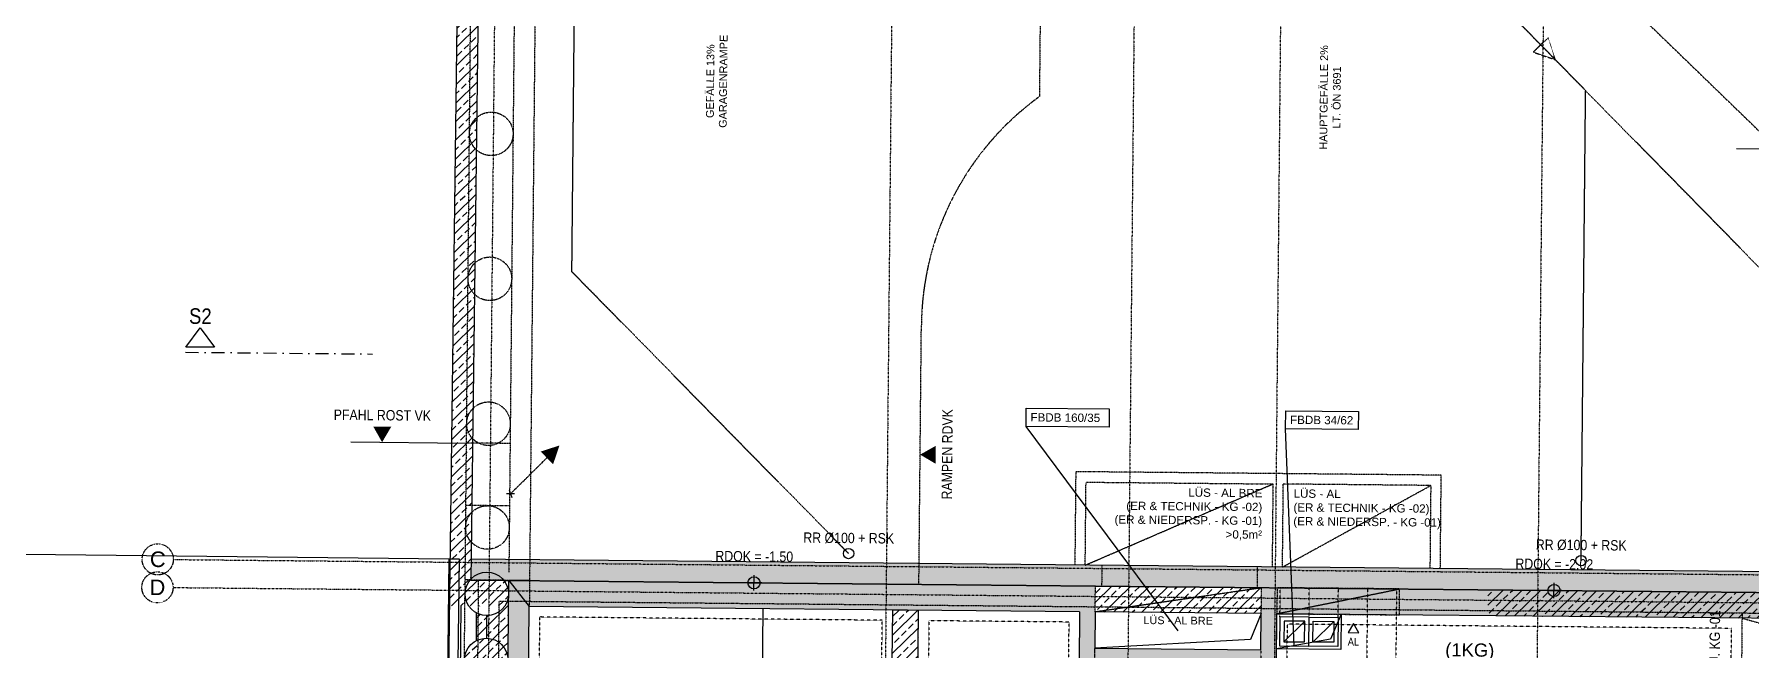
# Model space of a CAD drawing. Header units: millimetres. Extents: x 129024 to 200890, y -97881 to 32593.
# Drawn here: x 157129 to 173659, y -36074 to -30143 of the extents above; entities that cross this region are included whole.
import ezdxf
from ezdxf.enums import TextEntityAlignment as Align

# ---------------------------------------------------------------- set-up
doc = ezdxf.new("R2010")
doc.units = ezdxf.units.MM
for name, pattern in [('ACAD_ISO08W100', [36, 24, -3, 6, -3]), ('DASHDOT', [1, 0.5, -0.25, 0, -0.25]), ('HIDDEN', [0.375, 0.25, -0.125]), ('HIDDEN2', [0.1875, 0.125, -0.0625]), ('STRICHPUNKT', [1, 0.5, -0.25, 0, -0.25]), ('STRICHPUNKTX2', [2, 1, -0.5, 0, -0.5])]:
    doc.linetypes.add(name, pattern=pattern)
for name, color, linetype in [('00-TXT---------M0', 8, 'Continuous'), ('01-HID-G00-Lk2-ENTWÄSSERUNG', 8, 'HIDDEN2'), ('01-SCH-G00-Lk2-M0', 8, 'STRICHPUNKTX2'), ('01-SYM-G00-Lk2-M0', 8, 'Continuous'), ('01-TXT---------M0', 1, 'Continuous'), ('01-TXT-G00-Lk2-M0', 1, 'Continuous'), ('02-AXO-G00-Lk2-M0', 8, 'STRICHPUNKT'), ('02-DIM-G00-Lk2-ACHSEN', 251, 'Continuous'), ('02-FIL-G00-Lk2-LILA', 223, 'Continuous'), ('02-FIL-G00-Lk2-STB', 8, 'Continuous'), ('02-HID-G00-Lk2-M0', 8, 'HIDDEN2'), ('02-PKW-G00-Lk2-M0', 8, 'Continuous'), ('02-TWA-G00-Lk2-M0', 4, 'Continuous'), ('02-TWB-G00-Lk2-M0', 5, 'Continuous'), ('02-WDA-G00-Lk2-M0', 8, 'Continuous'), ('03-ANS-G00-Lk2-M0', 8, 'Continuous'), ('03-SYM-G00-LK2-M0', 8, 'Continuous'), ('03-TXT-G00-Lk2-M0', 8, 'Continuous'), ('07-RWK-G00-Lk2-M0', 150, 'HIDDEN'), ('07-SAN-G00-Lk2-LÜFTUNGEN', 80, 'HIDDEN2'), ('07-TXT---------M0', 8, 'Continuous'), ('09-VER-G00-Lk2-GRUNDSTÜCKSGRENZE', 161, 'Continuous')]:
    doc.layers.add(name, color=color, linetype=linetype)
doc.layers.add('E_ERDUNG', color=150, linetype='ACAD_ISO08W100', true_color=0x0f87ff)
doc.styles.add('ARIAL', font='arial.ttf', dxfattribs={"width": 0.85})
doc.styles.add('ET_LEGENDE - Wohnung$0$ROMANS', font='romans.shx', dxfattribs={"width": 0.6})
doc.styles.get("Standard").update_dxf_attribs({"font": 'arial.ttf'})
doc.dimstyles.new('pp chromy&schneider', dxfattribs={"dimscale": 0.005, "dimtxt": 25, "dimasz": 10, "dimexe": 0, "dimexo": 0, "dimgap": 5, "dimtad": 1, "dimdec": 1, "dimlfac": 100, "dimrnd": 0.1, "dimzin": 9, "dimdsep": 46, "dimtxsty": 'ARIAL', "dimblk": 'c&s kote', "dimcen": 0, "dimse1": 1, "dimse2": 1, "dimclrd": 8, "dimclrt": 8, "dimadec": 0, "dimazin": 0, "dimtfac": 0.75, "dimtdec": 1, "dimtix": 1, "dimtmove": 2, "dimatfit": 0, "dimldrblk": 'NONE', "dimfxl": 1, "dimtolj": 1, "dimlwd": -1, "dimarcsym": 0})
pattern_1 = [(44.45009, (103083.84, -85315.77), (-88.93653, 90.66032), []), (44.45009, (103173.64, -85316.63), (-88.93653, 90.66032), [63.5, -31.75])]

# ---------------------------------------------------------------- blocks, each defined once
blk = doc.blocks.new('*U237')
for p, q in [((0, 0), (445, 445)), ((48, 0), (-48, 0)), ((-18, 44), (18, -44))]:
    blk.add_line(p, q)
blk.add_solid([(368, 523), (600, 600), (523, 368)])
at = {"style": 'ET_LEGENDE - Wohnung$0$ROMANS', "width": 0.6, "flags": 1}
for tag, p in [('RAUMBUCHNUMMER', (0, -300)), ('ANLAGE', (0, -450))]:
    blk.add_attdef(tag, text='', height=100, dxfattribs=at).set_placement(p, align=Align.MIDDLE)
for tag, p in [('TEILANLAGE_NR', (0, -600)), ('KOMPONENTE', (0, -750)), ('KOMPONENTE_NR', (0, -900)), ('BEZEICHNUNG', (0, -1050)), ('TYP', (0, -1200)), ('HERSTELLER', (0, -1350)), ('MODEL', (0, -1500)), ('LEISTUNG_MAX', (0, -1650)), ('SPEZIFISCH_1', (0, -1800)), ('SPEZIFISCH_2', (0, -1950)), ('SPEZIFISCH_3', (0, -2100)), ('SPEZIFISCH_4', (0, -2250)), ('GEWERKE_CODE', (0, -2550)), ('SPEZIFISCH_5', (0, -2400)), ('LV_POS', (0, -2700)), ('PLATZHALTER_1', (0, -3000)), ('ZAEHLER', (0, -2850)), ('PLATZHALTER_2', (0, -3150)), ('PLATZHALTER_3', (0, -3300)), ('ET_SPEZIFISCH_1', (0, -3600)), ('JOBLISTE_VDMA', (0, -3450)), ('ET_SPEZIFISCH_2', (0, -3750)), ('ET_SPEZIFISCH_3', (0, -3900)), ('ET_SPEZIFISCH_4', (0, -4050)), ('ET_SPEZIFISCH_5', (0, -4200)), ('ET_SPEZIFISCH_6', (0, -4350)), ('ET_SPEZIFISCH_7', (0, -4500))]:
    blk.add_attdef(tag, text='', height=100, dxfattribs=at).set_placement(p, align=Align.MIDDLE_CENTER)
blk = doc.blocks.new('schnittführung')
at = {"color": 4, "linetype": 'DASHDOT', "ltscale": 0.25}
blk.add_line((0.237, -0.138), (0.237, 1.662), dxfattribs=at)
blk.add_line((0.237, -0.138), (0.237, 1.662), dxfattribs=at)
blk.add_line((0.237, -0.138), (0.237, 1.662), dxfattribs=at)
at = {"color": 4}
blk.add_lwpolyline([(0.187, 0.138), (0.187, -0.138), (0, 0)], close=True, dxfattribs=at)
at = {"layer": '07-TXT---------M0', "color": 9, "style": 'ARIAL', "text_generation_flag": 6, "width": 0.85}
blk.add_attdef('SCHNITT', text='', height=0.15, rotation=270, dxfattribs=at).set_placement((-0.037, 0), align=Align.CENTER)
blk = doc.blocks.new('03-rar')
blk.add_circle((0, 0), 0.05)
at = {"layer": '01-TXT---------M0', "color": 8, "style": 'ARIAL', "width": 0.85}
blk.add_attdef('RR', text='', height=0.1, dxfattribs=at).set_placement((0, 0.1), align=Align.CENTER)
blk = doc.blocks.new('01-hk4')
blk.add_lwpolyline([(0, 0, 0, 0.270625, 0), (0, 0.234375, 0.270625, 0.270625, 0)], format="xyseb")
at = {"layer": '00-TXT---------M0', "color": 8, "style": 'ARIAL', "width": 0.85}
blk.add_attdef('HEIGHT', text='', height=0.1, dxfattribs=at).set_placement((0, 0.35), align=Align.CENTER)
blk = doc.blocks.new('01-HK2')
for p, q in [((0.098, 0), (-0.098, 0)), ((0, -0.098), (0, 0.098))]:
    blk.add_line(p, q)
blk.add_circle((0, 0), 0.0773)
at = {"layer": '01-TXT---------M0', "color": 8, "style": 'ARIAL', "width": 0.85}
blk.add_attdef('HEIGHT', text='', height=0.1, rotation=360, dxfattribs=at).set_placement((0, 0.132), align=Align.BOTTOM_CENTER)
blk = doc.blocks.new('c&s kote')
at = {"color": 8}
for p, q in [((0, -2), (0, 2)), ((0, 2), (0, -2)), ((-2, 0), (2, 0)), ((2, 0), (-2, 0))]:
    blk.add_line(p, q, dxfattribs=at)
blk.add_circle((0, 0), 0.5, dxfattribs=at)
blk = doc.blocks.new('*D555')
at = {"layer": '02-DIM-G00-Lk2-ACHSEN', "color": 8, "transparency": 16777216}
blk.add_arc((189767, -26285), 378, 359.4577, 89.4425, dxfattribs=at)
at = {"layer": 'Defpoints', "color": 0, "transparency": 16777216}
for p in [(189791, -23821), (158479, -25985), (190096, -26099), (192167, -26308), (189455, -58747)]:
    blk.add_point(p, dxfattribs=at)
at = {"layer": '02-DIM-G00-Lk2-ACHSEN', "color": 8, "transparency": 16777216, "xscale": 0.05, "yscale": 0.05, "zscale": 0.05}
for p, rotation in [((189771, -25907), 179.44630059339), ((190145, -26289), 269.4538743099132)]:
    blk.add_blockref('c&s kote', p, dxfattribs=dict(at, rotation=rotation))
at = {"layer": '02-DIM-G00-Lk2-ACHSEN', "color": 8, "transparency": 16777216, "insert": (190037, -26020), "char_height": 0.125, "attachment_point": 5, "rotation": 314.4501, "style": 'ARIAL'}
blk.add_mtext('\\A1;90.00°', dxfattribs=at)
blk = doc.blocks.new('_None')
blk = doc.blocks.new('*D537')
at = {"layer": '02-DIM-G00-Lk2-ACHSEN', "color": 8, "transparency": 16777216}
blk.add_arc((161316, -55407), 947, 178.7656, 269.4471, dxfattribs=at)
at = {"layer": 'Defpoints', "color": 0, "transparency": 16777216}
for p in [(161622, -23551), (158274, -55341), (160488, -55865), (191881, -56067), (161287, -58477)]:
    blk.add_point(p, dxfattribs=at)
at = {"layer": '02-DIM-G00-Lk2-ACHSEN', "color": 8, "transparency": 16777216, "xscale": 0.05, "yscale": 0.05, "zscale": 0.05}
for p, rotation in [((160370, -55386), 88.76408441988075), ((161307, -56353), 359.4485741282728)]:
    blk.add_blockref('c&s kote', p, dxfattribs=dict(at, rotation=rotation))
at = {"layer": '02-DIM-G00-Lk2-ACHSEN', "color": 8, "transparency": 16777216, "insert": (160637, -56065), "char_height": 0.125, "attachment_point": 5, "rotation": 314.1063, "style": 'ARIAL'}
blk.add_mtext('\\A1;90.69°', dxfattribs=at)
blk = doc.blocks.new('*D538')
at = {"layer": '02-DIM-G00-Lk2-ACHSEN', "color": 8, "transparency": 16777216}
blk.add_arc((189482, -56015), 916, 269.4532, 358.7594, dxfattribs=at)
at = {"layer": 'Defpoints', "color": 0, "transparency": 16777216}
for p in [(189791, -23821), (158274, -55341), (191881, -56067), (189929, -56815), (189455, -58747)]:
    blk.add_point(p, dxfattribs=at)
at = {"layer": '02-DIM-G00-Lk2-ACHSEN', "color": 8, "transparency": 16777216, "xscale": 0.05, "yscale": 0.05, "zscale": 0.05}
for p, rotation in [((190398, -56035), 88.7610078103221), ((189473, -56931), 179.4516507379268)]:
    blk.add_blockref('c&s kote', p, dxfattribs=dict(at, rotation=rotation))
at = {"layer": '02-DIM-G00-Lk2-ACHSEN', "color": 8, "transparency": 16777216, "insert": (190119, -56673), "char_height": 0.125, "attachment_point": 5, "rotation": 44.1063, "style": 'ARIAL'}
blk.add_mtext('\\A1;89.31°', dxfattribs=at)

msp = doc.modelspace()

# ---------------------------------------------------------------- hatches: boundary and pattern name
at = {"layer": '02-FIL-G00-Lk2-LILA'}
h = msp.add_hatch(dxfattribs=at)
h.set_pattern_fill('HONEY', color=256, scale=12, angle=196.49662873, style=0)
h.set_pattern_definition([(89.450087, (103083.837, -85315.77), (-32.445535, 57.464047), [38.1, -76.2]), (209.450087, (103083.837, -85315.77), (-33.542557, -56.830681), [38.1, -76.2]), (149.450087, (103083.837, -85315.77), (-65.988092, 0.633366), [-76.2, 38.1])])
h.paths.add_polyline_path([(161335.1331, -35202.5377), (161332.596, -35402.5225), (176427.505, -35547.4047), (176229.4337, -35345.4944)])
at = {"layer": '02-FIL-G00-Lk2-STB'}
h = msp.add_hatch(dxfattribs=at)
h.set_pattern_fill('ANSI33', color=256, scale=20, angle=106.49662873, style=0)
h.set_pattern_definition(pattern_1)
h.paths.add_polyline_path([(161457.5708, -25551.4713), (161255.0372, -25749.9176), (161129.4329, -35650.5841), (161695.784, -35656.02), (161698.1834, -35406.0315), (161332.596, -35402.5225)])
h = msp.add_hatch(dxfattribs=at)
h.set_pattern_fill('ANSI33', color=256, scale=20, angle=106.49662873, style=0)
h.set_pattern_definition(pattern_1)
h.paths.add_polyline_path([(161684.6723, -36813.7219, -0.4142135606), (161472.6665, -37021.6967), (161470.5759, -37239.5058, -0.4142135607), (161678.5507, -37451.5116)])
h.paths.add_polyline_path([(161690.7939, -36175.9321, -0.4142135607), (161478.788, -36383.907), (161476.6975, -36601.7161, -0.4142135606), (161684.6723, -36813.7219)])
h.paths.add_polyline_path([(161696.9154, -35538.1424, -0.4142135608), (161484.9096, -35746.1172), (161482.819, -35963.9263, -0.4142135609), (161690.7939, -36175.9321)])
h.paths.add_polyline_path([(161678.5507, -37451.5116, -0.4142135607), (161466.5449, -37659.4865), (161464.4544, -37877.2955, -0.4142135607), (161672.4292, -38089.3014)])
h.paths.add_polyline_path([(161672.4292, -38089.3014, -0.4142135607), (161460.4234, -38297.2762), (161458.3328, -38515.0853, -0.4142135607), (161666.3076, -38727.0911)])
h.paths.add_polyline_path([(161666.3076, -38727.0911, -0.4142135607), (161454.3018, -38935.0659), (161452.2113, -39152.875, -0.4142135607), (161660.1861, -39364.8809)])
h.paths.add_polyline_path([(161660.1861, -39364.8809, -0.4142135607), (161448.1802, -39572.8557), (161446.0897, -39790.6648, -0.4142135606), (161654.0645, -40002.6706)])
h.paths.add_polyline_path([(161654.0645, -40002.6706, -0.4142135607), (161442.0587, -40210.6454), (161439.9681, -40428.4545, -0.4142135607), (161647.943, -40640.4604)])
h.paths.add_polyline_path([(161647.943, -40640.4604, -0.4142135607), (161435.9371, -40848.4352), (161433.8453, -41066.3741, -0.4142135606), (161641.8202, -41278.38)])
h.paths.add_polyline_path([(161641.8202, -41278.38, -0.4142135606), (161429.8143, -41486.3548), (161427.725, -41704.034, -0.4142135606), (161635.6998, -41916.0399)])
h.paths.add_polyline_path([(161635.6998, -41916.0399, -0.4142135605), (161423.694, -42124.0147), (161421.6035, -42341.8238, -0.4142135606), (161629.5783, -42553.8296)])
h.paths.add_polyline_path([(161629.5783, -42553.8296, -0.4142135607), (161417.5725, -42761.8044), (161415.4819, -42979.6135, -0.4142135606), (161623.4567, -43191.6193)])
h.paths.add_polyline_path([(161623.4567, -43191.6193, -0.4142135606), (161411.4509, -43399.5942), (161409.3604, -43617.4033, -0.4142135606), (161617.3352, -43829.4091)])
h.paths.add_polyline_path([(161617.3352, -43829.4091, -0.4142135606), (161405.3293, -44037.3839), (161403.2388, -44255.193, -0.4142135605), (161611.2136, -44467.1988)])
h.paths.add_polyline_path([(161611.2136, -44467.1988, -0.4142135605), (161399.2078, -44675.1737), (161397.1172, -44892.9828, -0.4142135605), (161605.0921, -45104.9886)])
h.paths.add_polyline_path([(161605.0921, -45104.9886, -0.4142135607), (161393.0862, -45312.9634), (161390.9957, -45530.7725, -0.4142135606), (161598.9705, -45742.7783)])
h.paths.add_polyline_path([(161598.9705, -45742.7783, -0.4142135606), (161386.9647, -45950.7532), (161384.875, -46168.4704, -0.4142135606), (161592.8498, -46380.4762)])
h = msp.add_hatch(dxfattribs=at)
h.set_pattern_fill('ANSI33', color=256, scale=20, angle=106.49662873, style=0)
h.set_pattern_definition(pattern_1)
h.paths.add_polyline_path([(161896.2547, -35607.9418), (161698.1834, -35406.0315), (161589.2502, -46755.5087), (161791.1606, -46557.4375)])
h = msp.add_hatch(dxfattribs=at)
h.set_pattern_fill('ANSI33', color=256, scale=20, angle=106.49662873, style=0)
h.set_pattern_definition(pattern_1)
h.paths.add_polyline_path([(176427.505, -35547.4047), (168947.8495, -35475.6144), (168945.4501, -35725.6028), (168942.0909, -36075.5867), (167342.1646, -36060.2305), (167345.5238, -35710.2466), (167347.9232, -35460.2581), (161698.1834, -35406.0315), (161895.7748, -35657.9395), (165395.6136, -35691.5312), (165645.6021, -35693.9306), (167195.5307, -35708.807), (167190.7319, -36208.7839), (169090.6444, -36227.0195), (169095.4432, -35727.0425), (176675.0941, -35799.7926)])
h = msp.add_hatch(dxfattribs=at)
h.set_pattern_fill('ANSI33', color=256, scale=20, angle=106.49662873, style=0)
h.set_pattern_definition(pattern_1)
h.paths.add_polyline_path([(168947.8495, -35475.6144), (167347.9232, -35460.2581), (167345.5238, -35710.2466), (168945.4501, -35725.6028)])
h = msp.add_hatch(dxfattribs=at)
h.set_pattern_fill('ANSI33', color=256, scale=20, angle=106.49662873, style=0)
h.set_pattern_definition(pattern_1)
h.paths.add_polyline_path([(172747.6745, -35512.0854), (171127.7491, -35496.5372), (171125.3497, -35746.5257), (172745.2751, -35762.0739)])
h.paths.add_polyline_path([(176427.505, -35547.4047), (172747.6745, -35512.0854), (172745.2751, -35762.0739), (176675.0941, -35799.7926)])
h = msp.add_hatch(dxfattribs=at)
h.set_pattern_fill('ANSI33', color=256, scale=20, angle=106.49662873, style=0)
h.set_pattern_definition(pattern_1)
h.paths.add_polyline_path([(165645.6021, -35693.9306), (165395.6136, -35691.5312), (165369.7, -38391.4069), (165619.6885, -38393.8063)])
h = msp.add_hatch(dxfattribs=at)
h.set_pattern_fill('ANSI33', color=256, scale=20, angle=106.49662873, style=0)
h.set_pattern_definition(pattern_1)
h.paths.add_polyline_path([(161484.9096, -35746.1172, -0.1247200484), (161385.1574, -35719.8205), (161382.5805, -35988.3035, -0.1247200484), (161482.819, -35963.9263)])
h.paths.add_polyline_path([(161478.788, -36383.907, -0.1247200485), (161379.0358, -36357.6102), (161376.4589, -36626.0933, -0.1247200485), (161476.6975, -36601.7161)])
h.paths.add_polyline_path([(161472.6665, -37021.6967, -0.1247200485), (161372.9143, -36995.4), (161370.3373, -37263.883, -0.1247200484), (161470.5759, -37239.5058)])
h.paths.add_polyline_path([(161466.5449, -37659.4865, -0.1247200483), (161366.7927, -37633.1897), (161364.2158, -37901.6728, -0.1247200484), (161464.4544, -37877.2955)])
h.paths.add_polyline_path([(161460.4234, -38297.2762, -0.1247200484), (161360.6712, -38270.9795), (161358.0942, -38539.4625, -0.1247200485), (161458.3328, -38515.0853)])
h.paths.add_polyline_path([(161454.3018, -38935.0659, -0.1247200485), (161354.5496, -38908.7692), (161351.9727, -39177.2523, -0.1247200485), (161452.2113, -39152.875)])
h.paths.add_polyline_path([(161448.1802, -39572.8557, -0.1247200484), (161348.428, -39546.559), (161345.8511, -39815.042, -0.1247200485), (161446.0897, -39790.6648)])
h.paths.add_polyline_path([(161442.0587, -40210.6454, -0.1247200484), (161342.3065, -40184.3487), (161339.7296, -40452.8317, -0.1247200485), (161439.9681, -40428.4545)])
h.paths.add_polyline_path([(161435.9371, -40848.4352, -0.1247200484), (161336.1849, -40822.1384), (161333.6068, -41090.7513, -0.1247200485), (161433.8453, -41066.3741)])
h.paths.add_polyline_path([(161429.8143, -41486.3548, -0.1247200485), (161330.0621, -41460.058), (161327.4864, -41728.4112, -0.1247200486), (161427.725, -41704.034)])
h.paths.add_polyline_path([(161423.694, -42124.0147, -0.1247200486), (161323.9418, -42097.7179), (161321.3649, -42366.201, -0.1247200485), (161421.6035, -42341.8238)])
h.paths.add_polyline_path([(161417.5725, -42761.8044, -0.1247200484), (161317.8203, -42735.5077), (161315.2433, -43003.9907, -0.1247200484), (161415.4819, -42979.6135)])
h = msp.add_hatch(dxfattribs=at)
h.set_pattern_fill('ANSI33', color=256, scale=20, angle=106.49662873, style=0)
h.set_pattern_definition(pattern_1)
h.paths.add_polyline_path([(161690.7939, -36175.9321, 1), (161270.8132, -36171.9011, 1)])
h.paths.add_polyline_path([(161684.6723, -36813.7219, 1), (161264.6916, -36809.6909, 1)])
h.paths.add_polyline_path([(161678.5507, -37451.5116, 1), (161258.5701, -37447.4806, 1)])
h.paths.add_polyline_path([(161672.4292, -38089.3014, 1), (161252.4485, -38085.2704, 1)])
h.paths.add_polyline_path([(161666.3076, -38727.0911, 1), (161246.327, -38723.0601, 1)])
h.paths.add_polyline_path([(161660.1861, -39364.8809, 1), (161240.2054, -39360.8499, 1)])
h.paths.add_polyline_path([(161654.0645, -40002.6706, 1), (161234.0839, -39998.6396, 1)])

# ---------------------------------------------------------------- linework, layer by layer
at = {"layer": '01-HID-G00-Lk2-ENTWÄSSERUNG'}
msp.add_lwpolyline([(169393.5368, -26863.0801), (176445.2602, -33697.5353)], dxfattribs=at)
at = {"layer": '01-SYM-G00-Lk2-M0'}
msp.add_lwpolyline([(160178.2914, -34071.3826), (161291.1867, -34082.0643)], dxfattribs=at)
at = {"layer": '01-TXT-G00-Lk2-M0'}
msp.add_lwpolyline([(173521.431, -31244.315), (175868.5625, -31266.843)], dxfattribs=at)
at = {"layer": '01-TXT-G00-Lk2-M0', "linetype": 'HIDDEN2'}
for points in [[(167249.8473, -35259.3076), (169057.4425, -34476.6202)], [(169149.7598, -35277.5431), (170577.3725, -34491.2086)]]:
    msp.add_lwpolyline(points, dxfattribs=at)
at = {"layer": '01-TXT-G00-Lk2-M0', "flags": 128}
msp.add_lwpolyline([(169884.4634, -35910.4049), (169834.5656, -35822.0313), (169782.9807, -35909.4309)], close=True, dxfattribs=at)
at = {"layer": '02-AXO-G00-Lk2-M0'}
for points in [[(161621.9597, -23551.0557), (161286.7388, -58476.8888)], [(165446.7835, -23587.7667), (165111.5626, -58513.5998)], [(167781.6757, -23610.1772), (167446.4548, -58536.0103)], [(169191.611, -23623.7099), (168856.3901, -58549.543)], [(171721.4945, -23647.9919), (171386.2736, -58573.825)], [(158467.3324, -35205.0137), (192078.4158, -35527.6155)], [(158464.741, -35475.0013), (192075.8244, -35797.6031)]]:
    msp.add_lwpolyline(points, dxfattribs=at)
for centre in [(158317.3393, -35203.574), (158314.748, -35473.5616)]:
    msp.add_circle(centre, 150, dxfattribs=at)
at = {"layer": '02-FIL-G00-Lk2-STB'}
for points in [[(161898.1742, -35407.951), (161698.1834, -35406.0315)], [(161698.1834, -35406.0315), (161895.7748, -35657.9395)], [(165395.6136, -35691.5312), (165645.6021, -35693.9306)]]:
    msp.add_lwpolyline(points, dxfattribs=at)
at = {"layer": '02-HID-G00-Lk2-M0', "color": 4}
msp.add_line((161165.2386, -47171.4584), (161371.2799, -25704.5225), dxfattribs=at)
at = {"layer": '02-HID-G00-Lk2-M0'}
for p, q in [((161296.8642, -47002.7139), (161408.1968, -35403.2482)), ((161498.7745, -46804.6426), (161606.268, -35605.1585)), ((161606.268, -35605.1585), (176625.5762, -35749.315))]:
    msp.add_line(p, q, dxfattribs=at)
at = {"layer": '02-HID-G00-Lk2-M0', "ltscale": 2}
msp.add_line((161408.1968, -35403.2482), (176427.505, -35547.4047), dxfattribs=at)
at = {"layer": '02-HID-G00-Lk2-M0', "ltscale": 0.5}
for p, q in [((161994.8104, -35758.8947), (161892.5956, -46408.4041)), ((165294.6584, -35790.5669), (161994.8104, -35758.8947)), ((165269.7046, -38390.4471), (165294.6584, -35790.5669))]:
    msp.add_line(p, q, dxfattribs=at)
at = {"layer": '02-HID-G00-Lk2-M0'}
for points in [[(146017.9199, -24940.9725), (161997.2034, -25090.3465), (161895.7748, -35657.9395)], [(167409.84, -35260.8432), (167407.9204, -35460.834)], [(168907.8513, -35475.2305), (168909.7709, -35275.2397)], [(173575.7167, -35720.0422), (173563.3358, -37009.9828)]]:
    msp.add_lwpolyline(points, dxfattribs=at)
at = {"layer": '02-HID-G00-Lk2-M0', "color": 4}
for points in [[(146014.9861, -25140.9538), (161795.2926, -25288.4678), (161698.9512, -35326.0352)], [(167345.5238, -35710.2466), (167347.9232, -35460.2581)], [(167345.5472, -35707.802), (168947.8495, -35475.6144)], [(168945.4501, -35725.6028), (168947.8495, -35475.6144)], [(169095.4432, -35727.0425), (170277.7882, -35488.3792)], [(167340.725, -36210.2236), (167342.1646, -36060.2305)]]:
    msp.add_lwpolyline(points, dxfattribs=at)
msp.add_lwpolyline([(169095.4432, -35727.0425), (170275.3888, -35738.3677), (170277.7882, -35488.3792), (169097.8426, -35477.054)], close=True, dxfattribs=at)
at = {"layer": '02-HID-G00-Lk2-M0', "ltscale": 0.5}
msp.add_lwpolyline([(173474.2817, -35869.0755), (169194.4788, -35827.9976), (169189.68, -36327.9746), (167089.7767, -36307.8196), (167094.5755, -35807.8426), (165744.6377, -35794.8858), (165719.6839, -38394.766, 0.1194519073), (166161.915, -40299.0981), (167911.3466, -40315.8893), (167907.5075, -40715.8709), (166393.2414, -40701.3368, 0.2509208517), (169829.6625, -42584.4051), (173409.4976, -42618.7646), (173427.2533, -40768.8498), (170237.4002, -40738.2334), (170241.2392, -40338.2518), (173431.0923, -40368.8683), (173460.4611, -37309.0092), (170670.5896, -37282.2318), (170674.4286, -36882.2502), (173464.3001, -36909.0276)], format="xyb", close=True, dxfattribs=at)
at = {"layer": '02-HID-G00-Lk2-M0', "color": 4}
for centre in [(161529.4837, -31102.0491), (161516.0752, -32499.0524), (161502.6666, -33896.0557), (161493.069, -34896.0096)]:
    msp.add_circle(centre, 210, dxfattribs=at)
at = {"layer": '02-PKW-G00-Lk2-M0'}
msp.add_lwpolyline([(164145.6712, -35679.5342), (164119.7576, -38379.4098, 0.4481098212), (168939.621, -44630.9571, 0.4053854565)], format="xyb", dxfattribs=at)
at = {"layer": '02-TWA-G00-Lk2-M0', "linetype": 'HIDDEN2'}
for p, q in [((167158.4898, -34358.3893), (167149.8519, -35258.3478)), ((170678.3277, -34392.173), (167158.4898, -34358.3893)), ((169149.7598, -35277.5431), (169157.4379, -34477.5799)), ((170577.3725, -34491.2086), (170569.6944, -35291.1717)), ((170669.6898, -35292.1315), (170678.3277, -34392.173))]:
    msp.add_line(p, q, dxfattribs=at)
at = {"layer": '02-TWA-G00-Lk2-M0'}
for p, q in [((161589.2502, -46755.5087), (161698.1834, -35406.0315)), ((161791.6404, -46507.4398), (161895.7748, -35657.9395)), ((167195.5307, -35708.807), (161895.7748, -35657.9395)), ((165369.7, -38391.4069), (165395.6136, -35691.5312)), ((165619.6885, -38393.8063), (165645.6021, -35693.9306)), ((161385.1574, -35719.8205), (161382.5805, -35988.3035)), ((161484.9096, -35746.1172), (161482.819, -35963.9263)), ((176675.0941, -35799.7926), (169095.4432, -35727.0425))]:
    msp.add_line(p, q, dxfattribs=at)
for points in [[(146086.396, -20271.6753), (146010.7087, -25432.5203), (161457.5708, -25551.4713), (161332.596, -35402.5225), (176427.505, -35547.4047)], [(167195.5307, -35708.807), (167190.7319, -36208.7839), (169090.6444, -36227.0195), (169095.4432, -35727.0425)]]:
    msp.add_lwpolyline(points, dxfattribs=at)
at = {"layer": '02-TWA-G00-Lk2-M0', "linetype": 'HIDDEN2'}
for points in [[(166853.5078, -25994.3275), (166808.5952, -30743.3792)], [(165648.0015, -35443.9422), (165671.9959, -32944.0258)], [(161710.6948, -34086.0908), (161291.0292, -34082.0628)], [(167249.8473, -35259.3076), (167257.5254, -34459.3444), (169057.4425, -34476.6202), (169049.7644, -35276.5833)], [(170577.3725, -34491.2086), (169157.4379, -34477.5799)], [(161704.9173, -34688.0333), (161285.2517, -34684.0053)], [(161698.1834, -35406.0315), (161278.5178, -35402.0035)]]:
    msp.add_lwpolyline(points, dxfattribs=at)
at = {"layer": '02-TWA-G00-Lk2-M0'}
msp.add_lwpolyline([(167342.1646, -36060.2305), (168942.0909, -36075.5867), (168945.4501, -35725.6028), (167345.5238, -35710.2466)], close=True, dxfattribs=at)
for centre in [(161486.9251, -35536.1269), (161480.8035, -36173.9166)]:
    msp.add_circle(centre, 210, dxfattribs=at)
at = {"layer": '02-TWA-G00-Lk2-M0', "linetype": 'HIDDEN2'}
msp.add_arc((168421.8689, -32970.4508), 2750, 125.91928576, 179.45074393, dxfattribs=at)
at = {"layer": '02-TWB-G00-Lk2-M0'}
for points in [[(133514.284, -81759.1299), (133959.7816, -44279.854), (134222.9592, -25581.1374), (145072.6788, -25612.0312), (144791.9814, -38913.0292), (149643.1345, -38988.6123), (149756.7478, -35073.3861), (161119.2895, -35199.6047), (161119.2895, -35199.6047), (160991.8927, -46915.6135), (149559.7257, -46767.3865), (149642.6405, -42649.4455), (144743.5455, -42588.0604), (144557.5063, -58088.96)], [(160991.8935, -46915.6135), (161073.6412, -46916.3423), (161223.2568, -35201.091), (161135.1413, -35200.6182)]]:
    msp.add_lwpolyline(points, dxfattribs=at)
at = {"layer": '02-WDA-G00-Lk2-M0'}
for points in [[(176318.4998, -26065.9222), (176229.4337, -35345.4944), (161335.1331, -35202.5377)], [(161235.3653, -35651.6008), (161124.519, -47200.4038), (176114.2329, -47344.3357), (176030.8026, -55994.539), (176030.8026, -55994.539)]]:
    msp.add_lwpolyline(points, dxfattribs=at)
at = {"layer": '03-ANS-G00-Lk2-M0'}
msp.add_lwpolyline([(169095.4432, -35727.0425), (169715.4146, -35732.993), (169712.1514, -36072.9774), (169092.18, -36067.0268)], close=True, dxfattribs=at)
at = {"layer": '03-SYM-G00-LK2-M0'}
for points in [[(163900.7491, -30721.9552, 0, 0, 0), (163903.1485, -30471.9667, 50, 0, 0), (163904.5881, -30321.9736, 0, 0, 0)], [(169809.3775, -30878.6713, 0, 0, 0), (169811.7769, -30628.6828, 50, 0, 0), (169813.2165, -30478.6897, 0, 0, 0)]]:
    msp.add_lwpolyline(points, format="xyseb", dxfattribs=at)
at = {"layer": '03-TXT-G00-Lk2-M0'}
for points in [[(168143.8074, -35892.9167), (166680.0312, -33921.3067), (166681.7108, -33746.3147), (167481.674, -33753.9929), (167479.9944, -33928.9848), (166680.0312, -33921.3067)], [(169262.4601, -36038.6598), (169179.9161, -33945.3008), (169181.5957, -33770.3088), (169881.5634, -33777.0272), (169879.8838, -33952.0191), (169179.9161, -33945.3008)], [(168945.4501, -35725.6028), (168843.0553, -35974.6316), (167342.1646, -36060.2305)], [(169715.4146, -35732.993), (169613.1158, -35972.0222), (169092.18, -36067.0268)]]:
    msp.add_lwpolyline(points, dxfattribs=at)
at = {"layer": '03-TXT-G00-Lk2-M0', "linetype": 'HIDDEN2'}
msp.add_lwpolyline([(173575.2368, -35770.0399), (179758.9172, -37499.4683)], dxfattribs=at)
at = {"layer": '07-RWK-G00-Lk2-M0'}
msp.add_line((162417.2576, -20846.4413), (176134.5055, -34829.5595), dxfattribs=at)
for points in [[(164970.8161, -35147.4291), (162306.0678, -32431.0321), (162426.4565, -19888.0257)], [(171776.689, -30387.279), (171708.0176, -30174.4781), (171565.2454, -30314.5356), (171776.689, -30387.279)], [(172025.4912, -35215.1404), (172068.9697, -30685.2247)]]:
    msp.add_lwpolyline(points, dxfattribs=at)
at = {"layer": '07-SAN-G00-Lk2-LÜFTUNGEN', "linetype": 'HIDDEN2', "ltscale": 0.5}
for points in [[(169125.1539, -35757.329), (169127.8412, -35477.3419)], [(169405.141, -35760.0164), (169407.8283, -35480.0293)], [(169685.1281, -35762.7037), (169687.8154, -35482.7166)], [(169967.8025, -35485.4039), (169953.502, -36975.3353), (176663.193, -37039.7355), (176659.354, -37439.717), (179959.1973, -37471.3892)], [(170247.7896, -35488.0913), (170236.1765, -36698.0355), (176945.8674, -36762.4357), (176942.0284, -37162.4173), (179961.8846, -37191.4021)], [(168942.0909, -36075.5867), (168938.2519, -36475.5683), (169188.2404, -36477.9677), (169175.7634, -37777.9078), (167325.8486, -37760.1522), (167342.1646, -36060.2305)]]:
    msp.add_lwpolyline(points, dxfattribs=at)
at = {"layer": '07-SAN-G00-Lk2-LÜFTUNGEN', "linetype": 'Continuous', "ltscale": 0.5}
for points in [[(169122.4665, -36037.3161), (169402.4536, -36040.0035), (169405.141, -35760.0164), (169125.1539, -35757.329)], [(169162.8486, -35997.7019), (169362.8394, -35999.6214), (169364.7589, -35799.6306), (169164.7681, -35797.7111)], [(169685.1281, -35762.7037), (169682.4407, -36042.6908), (169402.4536, -36040.0035), (169405.141, -35760.0164)], [(169644.746, -35802.318), (169642.8265, -36002.3087), (169442.8357, -36000.3892), (169444.7552, -35800.3984)]]:
    msp.add_lwpolyline(points, close=True, dxfattribs=at)
for points in [[(169364.7589, -35799.6306), (169162.8486, -35997.7019)], [(169442.8357, -36000.3892), (169644.746, -35802.318)]]:
    msp.add_lwpolyline(points, dxfattribs=at)
at = {"layer": '09-VER-G00-Lk2-GRUNDSTÜCKSGRENZE'}
msp.add_lwpolyline([(188528.9993, -56287.8298), (177367.665, -56053.4002), (160875.1827, -55691.6693), (161255.0372, -25749.9176), (134337.7329, -25542.6367), (134207.7502, -25540.7255), (134445.4422, -9374.574), (134473.5568, -7462.4191), (149467.7538, -7490.1338), (171830.0135, -7649.2242), (171537.8227, -25829.7547), (171672.0437, -25830.1354), (188820.0651, -25962.1865)], close=True, dxfattribs=at)

# ---------------------------------------------------------------- block references
at = {"layer": '01-SCH-G00-Lk2-M0', "xscale": 1000, "yscale": 1000, "zscale": 1000, "rotation": 269.4500874525505}
msp.add_blockref('schnittführung', (158726.5832, -32971.2125), dxfattribs=at).add_auto_attribs({'SCHNITT': 'S2'})
at = {"layer": '01-SYM-G00-Lk2-M0'}
ref = msp.add_blockref('01-hk4', (160478.2776, -34074.2619), dxfattribs=dict(at, xscale=-640.0000004476773, yscale=640.0000004059359, zscale=640.0000004327273, rotation=359.450087443493))
ref.add_attrib('HEIGHT', 'PFAHL ROST VK', dxfattribs={"layer": '00-TXT---------M0', "color": 8, "extrusion": (0, 0, -1), "height": 100, "rotation": 0.54991255, "style": 'ARIAL', "text_generation_flag": 2, "width": 0.85}).set_placement((-160480.7799, -33813.5525), align=Align.MIDDLE_CENTER)
ref = msp.add_blockref('01-hk4', (165659.9987, -34193.984), dxfattribs=dict(at, xscale=-640.0000004352171, yscale=640.0000004059359, zscale=640.0000004327276, rotation=269.4500795669876))
ref.add_attrib('HEIGHT', 'RAMPEN RDVK', dxfattribs={"layer": '00-TXT---------M0', "color": 8, "extrusion": (0, 0, -1), "height": 100, "rotation": 90.54992042, "style": 'ARIAL', "text_generation_flag": 4, "width": 0.85}).set_placement((-165870.2925, -34190.3215), align=Align.TOP_CENTER)
ref = msp.add_blockref('01-HK2', (164060.0427, -35429.0593), dxfattribs=dict(at, xscale=757.5757580624572, yscale=757.5757580613007, zscale=757.5757580681662, rotation=359.4500874686585))
ref.add_attrib('HEIGHT', 'RDOK = -1.50', dxfattribs={"layer": '01-TXT---------M0', "color": 8, "height": 100, "rotation": 359.45008747, "style": 'ARIAL', "width": 0.85}).set_placement((164061.7148, -35254.8485), align=Align.BOTTOM_CENTER)
ref = msp.add_blockref('01-HK2', (171765.0848, -35503.0129), dxfattribs=dict(at, xscale=757.5757580624572, yscale=757.5757580613007, zscale=757.5757580681662, rotation=359.4500874686585))
ref.add_attrib('HEIGHT', 'RDOK = -2.02', dxfattribs={"layer": '01-TXT---------M0', "color": 8, "height": 100, "rotation": 359.45008747, "style": 'ARIAL', "width": 0.85}).set_placement((171766.7569, -35328.8022), align=Align.BOTTOM_CENTER)
ref = msp.add_blockref('01-hk4', (173569.5262, -36365.0125), dxfattribs=dict(at, xscale=-640.0000004476773, yscale=640.0000004059359, zscale=640.0000004327273, rotation=89.45008744720182))
ref.add_attrib('HEIGHT', 'RDVK DECKE Ü. KG -01', dxfattribs={"layer": '00-TXT---------M0', "color": 8, "extrusion": (0, 0, -1), "height": 100, "rotation": 270.54991255, "style": 'ARIAL', "text_generation_flag": 2, "width": 0.85}).set_placement((-173308.8168, -36362.5102), align=Align.MIDDLE_CENTER)
at = {"layer": '03-SYM-G00-LK2-M0', "xscale": 1000, "yscale": 1000, "zscale": 1000, "rotation": 359.4500874506607}
for p in [(164970.8161, -35147.4291), (172025.4912, -35215.1404)]:
    msp.add_blockref('03-rar', p, dxfattribs=at).add_auto_attribs({'RR': 'RR %%c100 + RSK'})
at = {"layer": 'E_ERDUNG', "xscale": 0.781552838332963, "yscale": 0.781552838332963, "zscale": 0.781552838332963, "rotation": 359.605721898937}
msp.add_blockref('*U237', (161714.5335, -34571.2486), dxfattribs=at)

# ---------------------------------------------------------------- texts
at = {"color": 3, "lineweight": 30, "insert": (170717.7089, -36011.0553), "char_height": 126.96738, "attachment_point": 1, "rotation": 359.45008745}
msp.add_mtext_dynamic_manual_height_columns('(1KG)', width=26879.974359, gutter_width=634.8369, heights=[0], dxfattribs=at)
at = {"layer": '01-TXT-G00-Lk2-M0', "style": 'ARIAL', "text_generation_flag": 6, "width": 0.85}
msp.add_text('AL', height=75, rotation=179.45008743, dxfattribs=at).set_placement((169833.2421, -35959.9156), align=Align.TOP_CENTER)
at = {"layer": '01-TXT-G00-Lk2-M0', "ltscale": 0.08, "char_height": 80, "rotation": 359.45008745}
for s, insert, width, attachment_point in [('{\\fArial|b0|i0|c0|p34;LÜS - AL BRE \\P(ER & TECHNIK - KG -02)\\P(ER & NIEDERSP. - KG -01)\\P>0,5m²}', (168956.9673, -34525.6581), 1986.763005, 3), ('{\\fArial|b0|i0|c0|p34;LÜS - AL\\P(ER & TECHNIK - KG -02)\\P(ER & NIEDERSP. - KG -01)}', (169256.9534, -34528.5374), 1971.200328, 1)]:
    msp.add_mtext(s, dxfattribs=dict(at, insert=insert, width=width, attachment_point=attachment_point))
at = {"layer": '01-TXT-G00-Lk2-M0', "insert": (168144.7671, -35792.9213), "char_height": 75, "width": 856.65, "attachment_point": 5, "rotation": 359.45008745}
msp.add_mtext('{\\fArial|b0|i0|c0|p34;LÜS - AL BRE}', dxfattribs=at)
at = {"layer": '02-AXO-G00-Lk2-M0', "char_height": 150, "width": 303.3, "attachment_point": 5}
for s, insert, rotation in [('{\\fArial|b0|i0|c0|p34;C}', (158317.3393, -35203.574), 359.45009115), ('{\\fArial|b0|i0|c0|p34;D}', (158314.748, -35473.5616), 359.45008745)]:
    msp.add_mtext(s, dxfattribs=dict(at, insert=insert, rotation=rotation))
at = {"layer": '03-SYM-G00-LK2-M0', "char_height": 75, "attachment_point": 8}
for s, insert, width, rotation in [('{\\fArial|b0|i0|c0|p34;GEFÄLLE 13%\\PGARAGENRAMPE}', (163801.9534, -30596.0012), 1092.088423, 89.45009115), ('{\\fArial|b0|i0|c0|p34;HAUPTGEFÄLLE 2%\\PLT. ÖN 3691}', (169710.5818, -30752.7173), 1270.4, 89.45008745)]:
    msp.add_mtext(s, dxfattribs=dict(at, insert=insert, width=width, rotation=rotation))
at = {"layer": '03-TXT-G00-Lk2-M0', "char_height": 80, "width": 948.6, "attachment_point": 4, "rotation": 359.45008745}
for s, insert in [('{\\fArial|b0|i0|c0|p34;FBDB 160/35}', (166722.7591, -33834.2128)), ('{\\fArial|b0|i0|c0|p34;FBDB 34/62}', (169222.644, -33858.2069))]:
    msp.add_mtext(s, dxfattribs=dict(at, insert=insert))

# ---------------------------------------------------------------- dimensions: what is measured, and where the dimension line sits
at = {"layer": '02-DIM-G00-Lk2-ACHSEN'}
for base, line1, line2, picture, middle in [((160488.2937, -55865.3913), ((161621.9597, -23551.0557), (161286.7388, -58476.8888)), ((158274.0664, -55340.9152), (191881.2786, -56066.85)), '*D537', (160636.621, -56065.3378)), ((189928.9691, -56814.687), ((189790.6622, -23821.4212), (189455.4413, -58747.2543)), ((158274.0664, -55340.9152), (191881.2786, -56066.85)), '*D538', (190119.3211, -56672.8811)), ((190096.3943, -26099.0327), ((158479.1939, -25984.7041), (192166.906, -26308.0414)), ((189790.6622, -23821.4212), (189455.4413, -58747.2543)), '*D555', (190037.1007, -26020.0582))]:
    dim = msp.add_angular_dim_2l(base=base, line1=line1, line2=line2, dimstyle='pp chromy&schneider', override={"dimzin": 8, "dimadec": 2}, dxfattribs=at)
    dim.commit()
    dim.dimension.update_dxf_attribs({"geometry": picture, "text_midpoint": middle})

doc.saveas('drawing.dxf')
